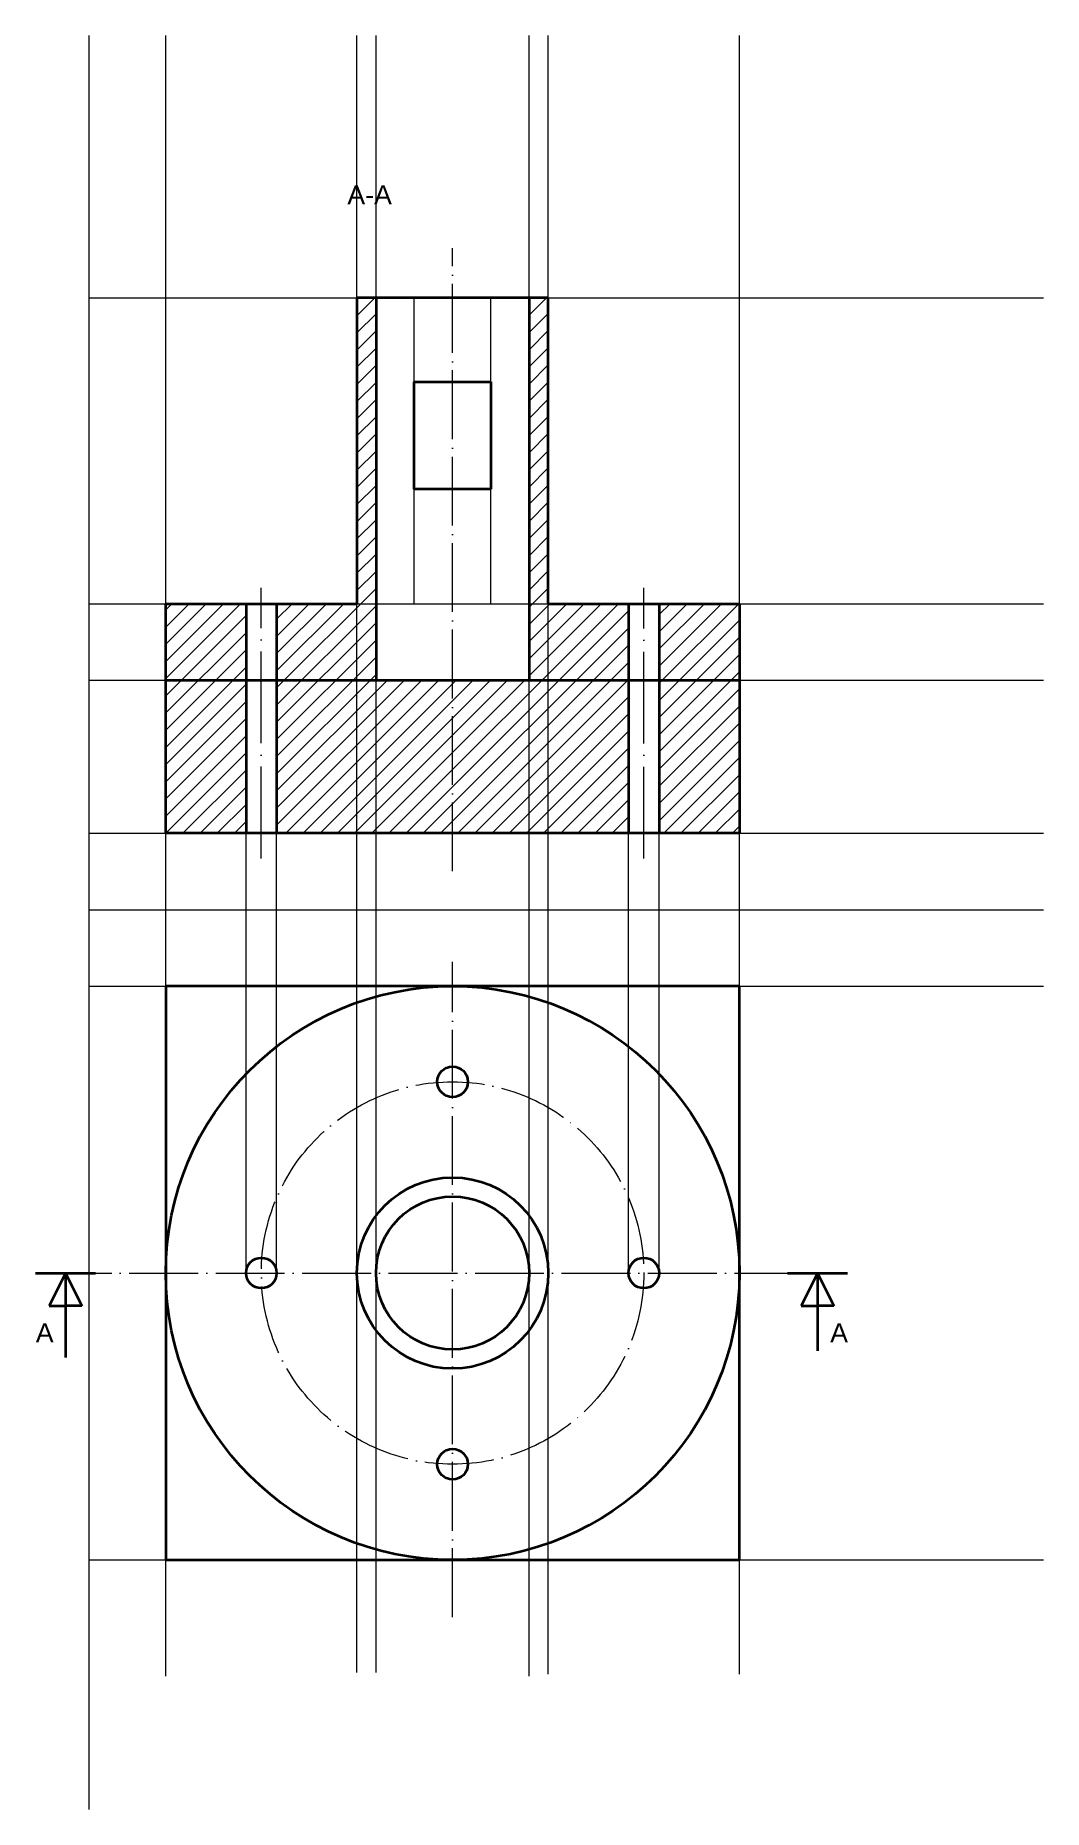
# Model space of a CAD drawing. Header units: millimetres. Extents: x 186 to 449, y -35 to 429.
import ezdxf

# ---------------------------------------------------------------- set-up
doc = ezdxf.new("R2010")
doc.units = ezdxf.units.MM
doc.linetypes.add('ACAD_ISO04W100', pattern=[30, 24, -3, 0, -3])
for name, color, linetype, lineweight in [('assisimmetira', 90, 'ACAD_ISO04W100', 18), ('campitura', 131, 'Continuous', 18), ('fine', 51, 'Continuous', 18), ('grosso', 5, 'Continuous', 35), ('terra', 6, 'Continuous', 18)]:
    doc.layers.add(name, color=color, linetype=linetype, lineweight=lineweight)
doc.styles.get("Standard").update_dxf_attribs({"font": 'arial.ttf'})

msp = doc.modelspace()

# ---------------------------------------------------------------- hatches: boundary and pattern name
at = {"layer": 'campitura'}
h = msp.add_hatch(dxfattribs=at)
h.set_pattern_fill('ANSI31', color=256)
h.paths.add_polyline_path([(275, 360), (270, 360), (270, 280), (249, 280), (249, 260), (275, 260)])
h.paths.add_polyline_path([(295, 260), (249, 260), (249, 220), (295, 220)])
h.paths.add_polyline_path([(341, 260), (295, 260), (295, 220), (341, 220)])
h.paths.add_polyline_path([(341, 280), (320, 280), (320, 360), (315, 360), (315, 260), (341, 260)])
h.paths.add_polyline_path([(370, 280), (349, 280), (349, 260), (370, 260)])
h.paths.add_polyline_path([(370, 260), (349, 260), (349, 220), (370, 220)])
h = msp.add_hatch(dxfattribs=at)
h.set_pattern_fill('ANSI31', color=256)
h.paths.add_polyline_path([(241, 260), (220, 260), (220, 220), (241, 220)])
h.paths.add_polyline_path([(241, 280), (220, 280), (220, 260), (241, 260)])

# ---------------------------------------------------------------- linework, layer by layer
at = {"layer": 'assisimmetira', "ltscale": 0.75}
for p, q in [((295, 210.04), (295, 372.99)), ((295, 15.02), (295, 186.38)), ((187.88, 105), (390.4, 105))]:
    msp.add_line(p, q, dxfattribs=at)
at = {"layer": 'assisimmetira'}
for p, q in [((245, 213.42), (245, 284.16)), ((345, 213.36), (345, 284.16))]:
    msp.add_line(p, q, dxfattribs=at)
at = {"layer": 'assisimmetira', "ltscale": 0.75}
msp.add_circle((295, 105), 50, dxfattribs=at)
at = {"layer": 'fine'}
for p, q in [((220, -0.42), (220, 428.59)), ((270, 0.58), (270, 428.59)), ((275, 0.58), (275, 428.59)), ((315, -0.38), (315, 428.59)), ((320, 0.1), (320, 428.59)), ((370, 0.1), (370, 428.59)), ((200, 360), (449.49, 360)), ((285, 280), (285, 360)), ((305, 280), (305, 360)), ((285, 338), (305, 338)), ((285, 310), (305, 310)), ((200, 280), (449.49, 280)), ((241, 105), (241, 280)), ((249, 105), (249, 280)), ((341, 105), (341, 280)), ((349, 105), (349, 280)), ((200, 260), (449.49, 260)), ((200, 220), (449.49, 220)), ((200, 180), (449.49, 180)), ((200, 30), (449.49, 30))]:
    msp.add_line(p, q, dxfattribs=at)
at = {"layer": 'grosso'}
for p, q in [((320, 360), (270, 360)), ((270, 360), (270, 280)), ((275, 360), (275, 260)), ((315, 360), (315, 260)), ((320, 280), (320, 360)), ((285, 338), (305, 338)), ((285, 310), (285, 338)), ((305, 338), (305, 310)), ((305, 310), (285, 310)), ((220, 260), (220, 280)), ((220, 280), (270, 280)), ((241, 280), (241, 220)), ((249, 280), (249, 220)), ((320, 280), (370, 280)), ((341, 280), (341, 220)), ((349, 280), (349, 220)), ((370, 280), (370, 260)), ((220, 220), (220, 260)), ((220, 260), (370, 260)), ((370, 260), (370, 220)), ((370, 220), (220, 220)), ((220, 180), (220, 30)), ((370, 180), (220, 180)), ((370, 30), (370, 180)), ((185.96, 105), (201.65, 105)), ((193.8, 105), (189.52, 96.44)), ((193.8, 105), (193.8, 82.93)), ((193.8, 105), (198.09, 96.44)), ((382.56, 105), (398.25, 105)), ((390.4, 105), (386.12, 96.44)), ((390.4, 105), (394.69, 96.44)), ((390.4, 105), (390.4, 84.67)), ((189.52, 96.44), (193.8, 96.44)), ((198.09, 96.44), (193.8, 96.44)), ((386.12, 96.44), (390.4, 96.44)), ((394.69, 96.44), (390.4, 96.44)), ((220, 30), (370, 30))]:
    msp.add_line(p, q, dxfattribs=at)
for centre, radius in [((295, 105), 75), ((295, 155), 4), ((295, 105), 25), ((295, 105), 20), ((245, 105), 4), ((345, 105), 4), ((295, 55), 4)]:
    msp.add_circle(centre, radius, dxfattribs=at)
at = {"layer": 'terra'}
for p, q in [((200, -35.29), (200, 428.59)), ((200, 200), (449.49, 200))]:
    msp.add_line(p, q, dxfattribs=at)

# ---------------------------------------------------------------- texts
at = {"layer": 'grosso', "char_height": 5, "attachment_point": 1}
for s, insert in [('A-A', (267.49, 389.44)), ('A', (186.04, 91.86)), ('A', (393.72, 91.86))]:
    msp.add_mtext_dynamic_manual_height_columns(s, width=5.7548, gutter_width=12.5, heights=[0], dxfattribs=dict(at, insert=insert))

doc.saveas('drawing.dxf')
